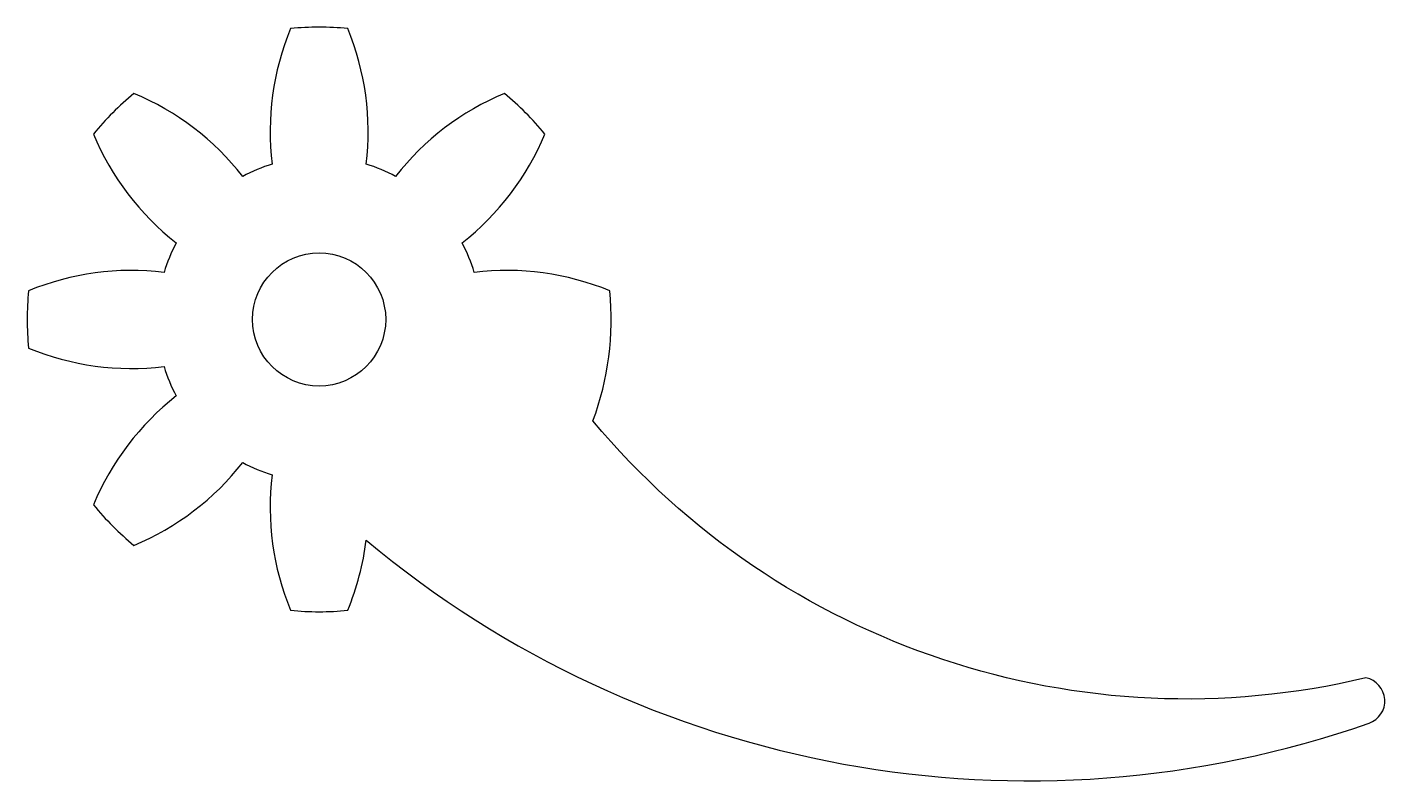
# Model space of a CAD drawing. Header units: millimetres. Extents: x -17.3 to 63.3, y -27.4 to 17.3.
import ezdxf

# ---------------------------------------------------------------- set-up
doc = ezdxf.new("R2010")
doc.units = ezdxf.units.MM

msp = doc.modelspace()

# ---------------------------------------------------------------- linework, layer by layer
msp.add_lwpolyline([(16.258, -6.017, 0.113644), (17.253, 1.699, 0.128535), (9.211, 2.794, 0.049127), (8.488, 4.537, 0.128535), (13.401, 10.998, 0.049127), (10.998, 13.401, 0.128535), (4.537, 8.488, 0.049127), (2.794, 9.211, 0.128535), (1.699, 17.253, 0.049127), (-1.699, 17.253, 0.128535), (-2.794, 9.211, 0.049127), (-4.537, 8.488, 0.128535), (-10.998, 13.401, 0.049127), (-13.401, 10.998, 0.128535), (-8.488, 4.537, 0.049127), (-9.211, 2.794, 0.128535), (-17.253, 1.699, 0.049127), (-17.253, -1.699, 0.128535), (-9.211, -2.794, 0.049127), (-8.488, -4.537, 0.128535), (-13.401, -10.998, 0.049127), (-10.998, -13.401, 0.128535), (-4.537, -8.488, 0.049127), (-2.794, -9.211, 0.128535), (-1.699, -17.253, 0.049127), (1.699, -17.253, 0.067384), (2.791, -13.088, 0.263691), (62.333, -23.952, 0.76333), (62.149, -21.261, -0.284806)], format="xyb", close=True)
msp.add_circle((0, 0), 3.95)

doc.saveas('drawing.dxf')
